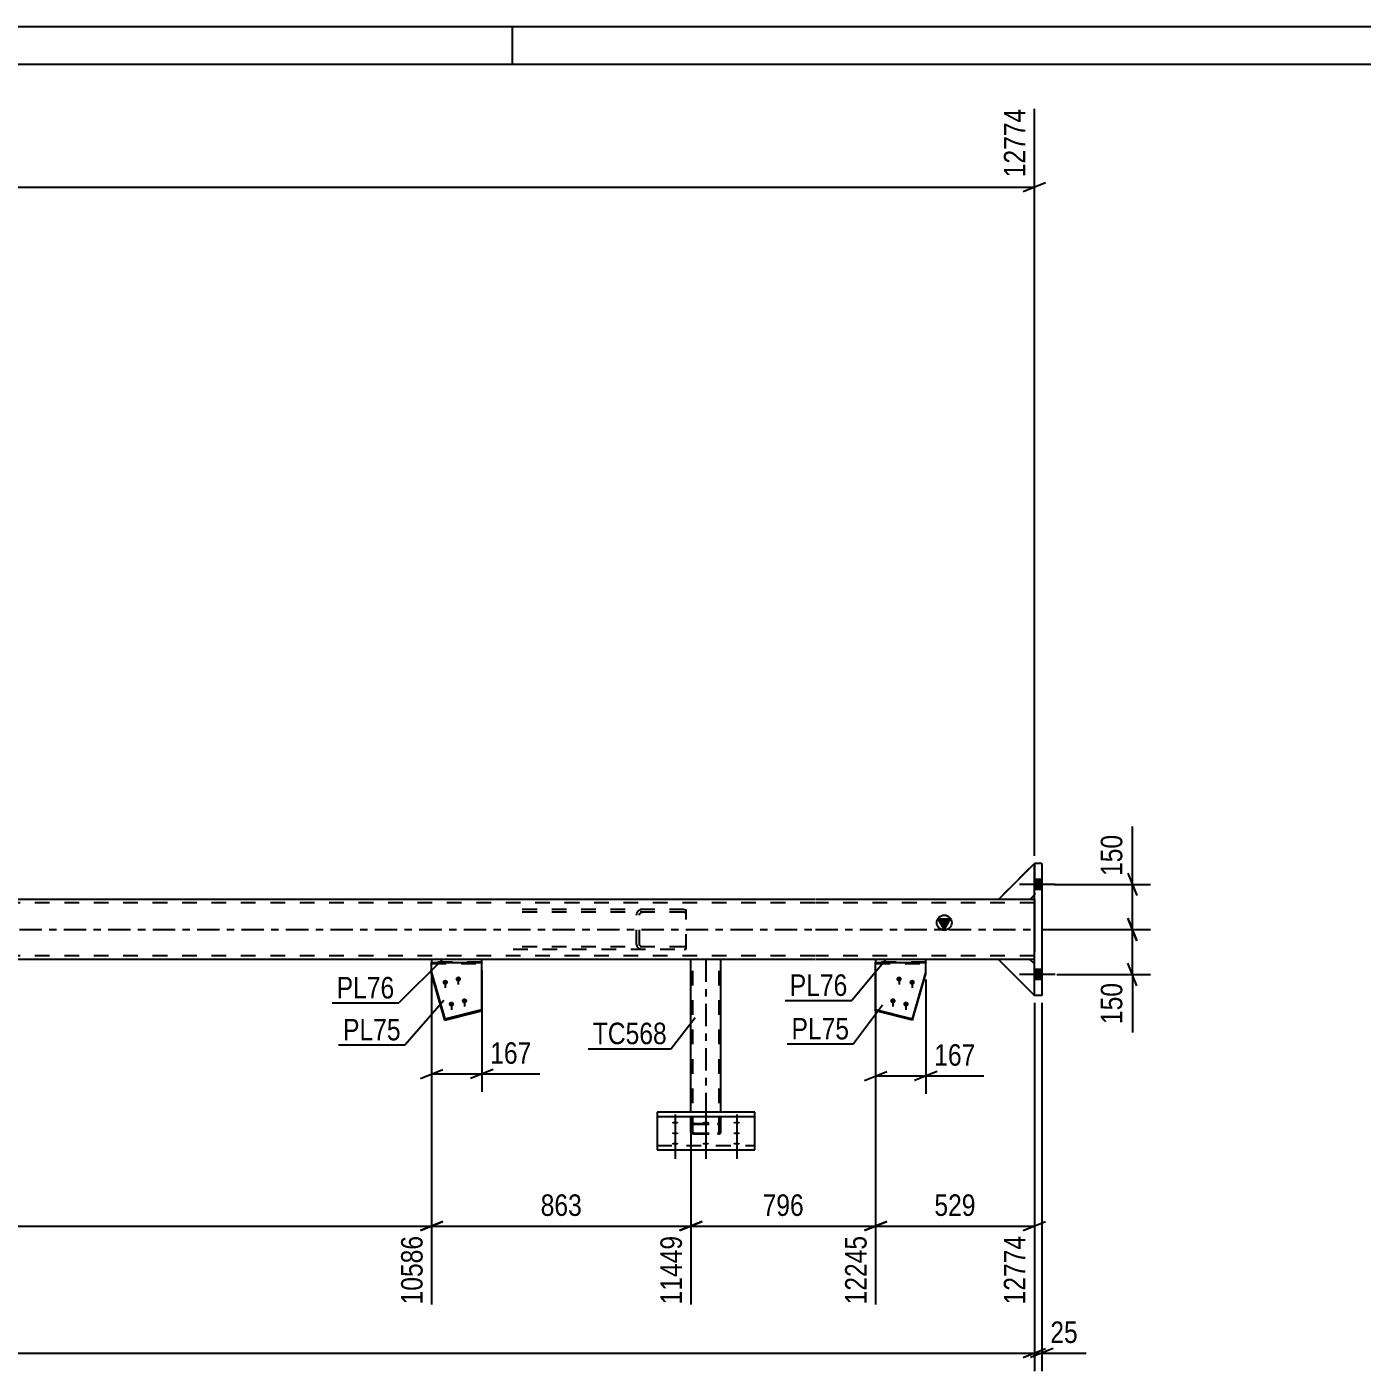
# Model space of a CAD drawing. Header units: millimetres. Extents: x -132 to 1057, y -569 to 272.
# Drawn here: x 362.8 to 540.6, y 92.6 to 271.7 of the extents above; entities that cross this region are included whole.
import ezdxf

# ---------------------------------------------------------------- set-up
doc = ezdxf.new("R2010")
doc.units = ezdxf.units.MM
doc.linetypes.add('DXK_LINE_DOT2', pattern=[3.9198, 1.9599, -1.9599])
doc.linetypes.add('DXK_LINE_DOT3', pattern=[5.9187, 2.979, -0.9799, 0.9799, -0.9799])
doc.styles.add('Arial Narrow', font='ARIALN.TTF', dxfattribs={"height": 0.2})

# ---------------------------------------------------------------- blocks, each defined once
blk = doc.blocks.new('Unknown-335479220-1133')
at = {"color": 5, "linetype": 'Continuous'}
for p, q in [((1057.45, 271.71), (-131.55, 271.71)), ((427.45, 266.71), (427.45, 271.71)), ((1052.45, 266.71), (-126.55, 266.71))]:
    blk.add_line(p, q, dxfattribs=at)
blk = doc.blocks.new('Part-335479220-5066 - 5061')
at = {"color": 2, "linetype": 'Continuous'}
for p, q in [((496.96, 142.66), (496.96, 160.26)), ((497.96, 160.26), (496.96, 160.26)), ((497.96, 160.26), (497.96, 142.66)), ((497.96, 142.66), (496.96, 142.66))]:
    blk.add_line(p, q, dxfattribs=at)
blk = doc.blocks.new('Bolt-335479220-5068 - 5061')
at = {"linetype": 'Continuous'}
for points in [[(496.96, 158.12), (496.96, 156.8), (497.96, 156.8), (497.96, 158.12)], [(496.96, 158.12), (496.96, 156.8), (497.96, 156.8), (497.96, 158.12)], [(496.96, 146.12), (496.96, 144.8), (497.96, 144.8), (497.96, 146.12)], [(496.96, 146.12), (496.96, 144.8), (497.96, 144.8), (497.96, 146.12)]]:
    blk.add_hatch(color=1, dxfattribs=at).paths.add_polyline_path(points)
at = {"color": 1, "linetype": 'Continuous'}
for p, q in [((497.96, 158.12), (496.96, 158.12)), ((497.96, 158.12), (496.96, 158.12)), ((499.72, 157.46), (494.96, 157.46)), ((499.72, 157.46), (494.96, 157.46)), ((497.96, 156.8), (496.96, 156.8)), ((497.96, 156.8), (496.96, 156.8)), ((499.72, 145.46), (494.96, 145.46)), ((499.72, 145.46), (494.96, 145.46)), ((497.96, 146.12), (496.96, 146.12)), ((497.96, 146.12), (496.96, 146.12)), ((497.96, 144.8), (496.96, 144.8)), ((497.96, 144.8), (496.96, 144.8))]:
    blk.add_line(p, q, dxfattribs=at)
blk = doc.blocks.new('Part-335479220-5309 - 5061')
at = {"color": 7, "linetype": 'DXK_LINE_DOT2'}
for p, q in [((492.16, 155.46), (496.96, 160.26)), ((496.96, 160.26), (496.96, 156.06)), ((496.96, 156.06), (496.36, 155.46)), ((496.36, 155.46), (492.16, 155.46))]:
    blk.add_line(p, q, dxfattribs=at)
blk = doc.blocks.new('Bolt-335479220-5078 - 5061')
at = {"linetype": 'Continuous'}
for points in [[(420.23, 144.51), (420.15, 144.52), (420.08, 144.54), (420.02, 144.57), (419.96, 144.62), (419.92, 144.68), (419.88, 144.74), (419.87, 144.81), (419.87, 144.88), (419.88, 144.95), (419.92, 145.02), (419.96, 145.07), (420.02, 145.12), (420.08, 145.16), (420.15, 145.18), (420.23, 145.19), (420.3, 145.18), (420.37, 145.16), (420.44, 145.12), (420.49, 145.07), (420.54, 145.02), (420.57, 144.95), (420.59, 144.88), (420.59, 144.81), (420.57, 144.74), (420.54, 144.68), (420.49, 144.62), (420.44, 144.57), (420.37, 144.54), (420.3, 144.52)], [(418.49, 144.08), (418.41, 144.08), (418.34, 144.1), (418.28, 144.14), (418.22, 144.19), (418.18, 144.24), (418.15, 144.31), (418.13, 144.38), (418.13, 144.45), (418.15, 144.52), (418.18, 144.58), (418.22, 144.64), (418.28, 144.69), (418.34, 144.72), (418.41, 144.74), (418.49, 144.75), (418.56, 144.74), (418.63, 144.72), (418.7, 144.69), (418.76, 144.64), (418.8, 144.58), (418.83, 144.52), (418.85, 144.45), (418.85, 144.38), (418.83, 144.31), (418.8, 144.24), (418.76, 144.19), (418.7, 144.14), (418.63, 144.1), (418.56, 144.08)], [(419.31, 141.17), (419.24, 141.18), (419.16, 141.2), (419.1, 141.23), (419.04, 141.28), (419, 141.34), (418.97, 141.4), (418.95, 141.47), (418.95, 141.54), (418.97, 141.61), (419, 141.68), (419.04, 141.73), (419.1, 141.78), (419.16, 141.82), (419.24, 141.84), (419.31, 141.85), (419.39, 141.84), (419.46, 141.82), (419.52, 141.78), (419.58, 141.73), (419.62, 141.68), (419.65, 141.61), (419.67, 141.54), (419.67, 141.47), (419.65, 141.4), (419.62, 141.34), (419.58, 141.28), (419.52, 141.23), (419.46, 141.2), (419.39, 141.18)], [(421.05, 141.6), (420.97, 141.61), (420.9, 141.63), (420.84, 141.67), (420.78, 141.72), (420.74, 141.77), (420.71, 141.84), (420.69, 141.91), (420.69, 141.98), (420.71, 142.05), (420.74, 142.11), (420.78, 142.17), (420.84, 142.22), (420.9, 142.25), (420.97, 142.27), (421.05, 142.28), (421.12, 142.27), (421.2, 142.25), (421.26, 142.22), (421.32, 142.17), (421.36, 142.11), (421.39, 142.05), (421.41, 141.98), (421.41, 141.91), (421.39, 141.84), (421.36, 141.77), (421.32, 141.72), (421.26, 141.67), (421.2, 141.63), (421.12, 141.61)]]:
    blk.add_hatch(color=1, dxfattribs=at).paths.add_polyline_path(points)
at = {"color": 1, "linetype": 'Continuous'}
for p, q in [((420.23, 145.12), (420.23, 144.1)), ((418.49, 144.69), (418.49, 143.66)), ((419.31, 141.78), (419.31, 140.76)), ((421.05, 142.22), (421.05, 141.19))]:
    blk.add_line(p, q, dxfattribs=at)
blk = doc.blocks.new('Part-335479220-5230 - 5061')
at = {"color": 7, "linetype": 'DXK_LINE_DOT2'}
for p, q in [((496.36, 147.46), (492.16, 147.46)), ((492.16, 147.46), (496.96, 142.66)), ((496.96, 146.86), (496.36, 147.46)), ((496.96, 142.66), (496.96, 146.86))]:
    blk.add_line(p, q, dxfattribs=at)
blk = doc.blocks.new('Part-335479220-5083 - 5061')
at = {"color": 2, "linetype": 'Continuous'}
for p, q in [((416.67, 147.46), (416.67, 147.06)), ((423.36, 147.46), (416.67, 147.46)), ((416.67, 147.06), (423.36, 147.06)), ((423.36, 147.06), (423.36, 147.46))]:
    blk.add_line(p, q, dxfattribs=at)
blk = doc.blocks.new('Part-335479220-5201 - 5061')
at = {"color": 7, "linetype": 'DXK_LINE_DOT2'}
for p, q in [((492.16, 155.46), (496.96, 160.26)), ((496.96, 160.26), (496.96, 156.06)), ((496.96, 156.06), (496.36, 155.46)), ((496.36, 155.46), (492.16, 155.46))]:
    blk.add_line(p, q, dxfattribs=at)
blk = doc.blocks.new('Bolt-335479220-5097 - 5061')
at = {"linetype": 'Continuous'}
for points in [[(478.94, 144.51), (478.86, 144.52), (478.79, 144.54), (478.72, 144.57), (478.67, 144.62), (478.62, 144.68), (478.59, 144.74), (478.58, 144.81), (478.58, 144.88), (478.59, 144.95), (478.62, 145.02), (478.67, 145.07), (478.72, 145.12), (478.79, 145.16), (478.86, 145.18), (478.94, 145.19), (479.01, 145.18), (479.08, 145.16), (479.15, 145.12), (479.2, 145.07), (479.25, 145.02), (479.28, 144.95), (479.29, 144.88), (479.29, 144.81), (479.28, 144.74), (479.25, 144.68), (479.2, 144.62), (479.15, 144.57), (479.08, 144.54), (479.01, 144.52)], [(480.68, 144.08), (480.6, 144.08), (480.53, 144.1), (480.46, 144.14), (480.41, 144.19), (480.36, 144.24), (480.33, 144.31), (480.32, 144.38), (480.32, 144.45), (480.33, 144.52), (480.36, 144.58), (480.41, 144.64), (480.46, 144.69), (480.53, 144.72), (480.6, 144.74), (480.68, 144.75), (480.75, 144.74), (480.82, 144.72), (480.89, 144.69), (480.94, 144.64), (480.99, 144.58), (481.02, 144.52), (481.03, 144.45), (481.03, 144.38), (481.02, 144.31), (480.99, 144.24), (480.94, 144.19), (480.89, 144.14), (480.82, 144.1), (480.75, 144.08)], [(478.11, 141.6), (478.04, 141.61), (477.97, 141.63), (477.9, 141.67), (477.85, 141.72), (477.8, 141.77), (477.77, 141.84), (477.75, 141.91), (477.75, 141.98), (477.77, 142.05), (477.8, 142.11), (477.85, 142.17), (477.9, 142.22), (477.97, 142.25), (478.04, 142.27), (478.11, 142.28), (478.19, 142.27), (478.26, 142.25), (478.32, 142.22), (478.38, 142.17), (478.42, 142.11), (478.46, 142.05), (478.47, 141.98), (478.47, 141.91), (478.46, 141.84), (478.42, 141.77), (478.38, 141.72), (478.32, 141.67), (478.26, 141.63), (478.19, 141.61)], [(479.85, 141.17), (479.78, 141.18), (479.71, 141.2), (479.64, 141.23), (479.58, 141.28), (479.54, 141.34), (479.51, 141.4), (479.49, 141.47), (479.49, 141.54), (479.51, 141.61), (479.54, 141.68), (479.58, 141.73), (479.64, 141.78), (479.71, 141.82), (479.78, 141.84), (479.85, 141.85), (479.93, 141.84), (480, 141.82), (480.06, 141.78), (480.12, 141.73), (480.16, 141.68), (480.19, 141.61), (480.21, 141.54), (480.21, 141.47), (480.19, 141.4), (480.16, 141.34), (480.12, 141.28), (480.06, 141.23), (480, 141.2), (479.93, 141.18)]]:
    blk.add_hatch(color=1, dxfattribs=at).paths.add_polyline_path(points)
at = {"color": 1, "linetype": 'Continuous'}
for p, q in [((478.94, 145.12), (478.94, 144.1)), ((480.68, 144.69), (480.68, 143.66)), ((478.11, 142.22), (478.11, 141.19)), ((479.85, 141.78), (479.85, 140.76))]:
    blk.add_line(p, q, dxfattribs=at)
blk = doc.blocks.new('Bolt-335479220-5098 - 5061')
at = {"linetype": 'Continuous'}
for points in [[(449.11, 125.86), (449.2, 125.86), (449.28, 125.85), (449.36, 125.83), (449.43, 125.81), (449.49, 125.79), (449.52, 125.76), (449.54, 125.73), (449.54, 125.69), (449.52, 125.66), (449.49, 125.63), (449.43, 125.61), (449.36, 125.59), (449.28, 125.57), (449.2, 125.56), (449.11, 125.56), (449.01, 125.56), (448.93, 125.57), (448.85, 125.59), (448.78, 125.61), (448.72, 125.63), (448.69, 125.66), (448.67, 125.69), (448.67, 125.73), (448.69, 125.76), (448.72, 125.79), (448.78, 125.81), (448.85, 125.83), (448.93, 125.85), (449.01, 125.86)], [(453.19, 125.86), (453.28, 125.86), (453.36, 125.85), (453.44, 125.83), (453.51, 125.81), (453.57, 125.79), (453.6, 125.76), (453.62, 125.73), (453.62, 125.69), (453.6, 125.66), (453.57, 125.63), (453.51, 125.61), (453.44, 125.59), (453.36, 125.57), (453.28, 125.56), (453.19, 125.56), (453.09, 125.56), (453.01, 125.57), (452.93, 125.59), (452.86, 125.61), (452.8, 125.63), (452.77, 125.66), (452.75, 125.69), (452.75, 125.73), (452.77, 125.76), (452.8, 125.79), (452.86, 125.81), (452.93, 125.83), (453.01, 125.85), (453.09, 125.86)], [(457.31, 125.86), (457.4, 125.86), (457.48, 125.85), (457.56, 125.83), (457.63, 125.81), (457.69, 125.79), (457.72, 125.76), (457.74, 125.73), (457.74, 125.69), (457.72, 125.66), (457.69, 125.63), (457.63, 125.61), (457.56, 125.59), (457.48, 125.57), (457.4, 125.56), (457.31, 125.56), (457.21, 125.56), (457.13, 125.57), (457.05, 125.59), (456.98, 125.61), (456.92, 125.63), (456.89, 125.66), (456.87, 125.69), (456.87, 125.73), (456.89, 125.76), (456.92, 125.79), (456.98, 125.81), (457.05, 125.83), (457.13, 125.85), (457.21, 125.86)], [(449.11, 124.45), (449.2, 124.45), (449.28, 124.44), (449.36, 124.42), (449.43, 124.4), (449.49, 124.38), (449.52, 124.35), (449.54, 124.32), (449.54, 124.29), (449.52, 124.25), (449.49, 124.23), (449.43, 124.2), (449.36, 124.18), (449.28, 124.16), (449.2, 124.15), (449.11, 124.15), (449.01, 124.15), (448.93, 124.16), (448.85, 124.18), (448.78, 124.2), (448.72, 124.23), (448.69, 124.25), (448.67, 124.29), (448.67, 124.32), (448.69, 124.35), (448.72, 124.38), (448.78, 124.4), (448.85, 124.42), (448.93, 124.44), (449.01, 124.45)], [(457.31, 124.45), (457.4, 124.45), (457.48, 124.44), (457.56, 124.42), (457.63, 124.4), (457.69, 124.38), (457.72, 124.35), (457.74, 124.32), (457.74, 124.29), (457.72, 124.25), (457.69, 124.23), (457.63, 124.2), (457.56, 124.18), (457.48, 124.16), (457.4, 124.15), (457.31, 124.15), (457.21, 124.15), (457.13, 124.16), (457.05, 124.18), (456.98, 124.2), (456.92, 124.23), (456.89, 124.25), (456.87, 124.29), (456.87, 124.32), (456.89, 124.35), (456.92, 124.38), (456.98, 124.4), (457.05, 124.42), (457.13, 124.44), (457.21, 124.45)], [(449.11, 123.06), (449.2, 123.05), (449.28, 123.04), (449.36, 123.03), (449.43, 123.01), (449.49, 122.98), (449.52, 122.95), (449.54, 122.92), (449.54, 122.89), (449.52, 122.86), (449.49, 122.83), (449.43, 122.8), (449.36, 122.78), (449.28, 122.77), (449.2, 122.76), (449.11, 122.75), (449.01, 122.76), (448.93, 122.77), (448.85, 122.78), (448.78, 122.8), (448.72, 122.83), (448.69, 122.86), (448.67, 122.89), (448.67, 122.92), (448.69, 122.95), (448.72, 122.98), (448.78, 123.01), (448.85, 123.03), (448.93, 123.04), (449.01, 123.05)], [(453.19, 123.06), (453.28, 123.05), (453.36, 123.04), (453.44, 123.03), (453.51, 123.01), (453.57, 122.98), (453.6, 122.95), (453.62, 122.92), (453.62, 122.89), (453.6, 122.86), (453.57, 122.83), (453.51, 122.8), (453.44, 122.78), (453.36, 122.77), (453.28, 122.76), (453.19, 122.75), (453.09, 122.76), (453.01, 122.77), (452.93, 122.78), (452.86, 122.8), (452.8, 122.83), (452.77, 122.86), (452.75, 122.89), (452.75, 122.92), (452.77, 122.95), (452.8, 122.98), (452.86, 123.01), (452.93, 123.03), (453.01, 123.04), (453.09, 123.05)], [(457.31, 123.06), (457.4, 123.05), (457.48, 123.04), (457.56, 123.03), (457.63, 123.01), (457.69, 122.98), (457.72, 122.95), (457.74, 122.92), (457.74, 122.89), (457.72, 122.86), (457.69, 122.83), (457.63, 122.8), (457.56, 122.78), (457.48, 122.77), (457.4, 122.76), (457.31, 122.75), (457.21, 122.76), (457.13, 122.77), (457.05, 122.78), (456.98, 122.8), (456.92, 122.83), (456.89, 122.86), (456.87, 122.89), (456.87, 122.92), (456.89, 122.95), (456.92, 122.98), (456.98, 123.01), (457.05, 123.03), (457.13, 123.04), (457.21, 123.05)]]:
    blk.add_hatch(color=1, dxfattribs=at).paths.add_polyline_path(points)
at = {"color": 1, "linetype": 'Continuous'}
for p, q in [((449.11, 126.8), (449.11, 123.68)), ((449.11, 125.39), (449.11, 122.27)), ((453.19, 126.8), (453.19, 123.68)), ((457.31, 126.8), (457.31, 123.68)), ((457.31, 125.39), (457.31, 122.27)), ((449.11, 124), (449.11, 120.88)), ((453.19, 124), (453.19, 120.88)), ((457.31, 124), (457.31, 120.88))]:
    blk.add_line(p, q, dxfattribs=at)
blk = doc.blocks.new('Part-335479220-5105 - 5061')
at = {"color": 7, "linetype": 'DXK_LINE_DOT2'}
for p, q in [((423.36, 147.08), (416.67, 147.08)), ((416.67, 147.08), (416.67, 147.06)), ((416.67, 147.06), (416.67, 147.08)), ((416.67, 146.91), (423.36, 146.91)), ((423.36, 147.08), (423.36, 147.06)), ((423.36, 147.06), (423.36, 147.08))]:
    blk.add_line(p, q, dxfattribs=at)
at = {"color": 2, "linetype": 'Continuous'}
for p, q in [((416.67, 145.55), (416.67, 147.06)), ((423.36, 140.61), (423.36, 147.06)), ((416.67, 145.71), (418.42, 139.53)), ((418.42, 139.37), (416.67, 145.55)), ((418.42, 139.53), (423.36, 140.77)), ((418.42, 139.37), (423.36, 140.61)), ((418.42, 139.53), (418.42, 139.37))]:
    blk.add_line(p, q, dxfattribs=at)
blk = doc.blocks.new('Part-335479220-5118 - 5061')
at = {"color": 2, "linetype": 'Continuous'}
for p, q in [((475.81, 147.46), (475.81, 147.06)), ((482.49, 147.46), (475.81, 147.46)), ((475.81, 147.06), (482.49, 147.06)), ((482.49, 147.06), (482.49, 147.46))]:
    blk.add_line(p, q, dxfattribs=at)
blk = doc.blocks.new('Part-335479220-5210 - 5061')
at = {"color": 7, "linetype": 'DXK_LINE_DOT2'}
for p, q in [((482.49, 147.08), (475.81, 147.08)), ((475.81, 147.08), (475.81, 147.06)), ((475.81, 147.06), (475.81, 147.08)), ((475.81, 146.91), (482.49, 146.91)), ((482.49, 147.08), (482.49, 147.06)), ((482.49, 147.06), (482.49, 147.08))]:
    blk.add_line(p, q, dxfattribs=at)
at = {"color": 2, "linetype": 'Continuous'}
for p, q in [((475.81, 140.61), (475.81, 147.06)), ((482.49, 145.55), (482.49, 147.06)), ((480.74, 139.53), (482.49, 145.71)), ((480.74, 139.37), (482.49, 145.55)), ((475.81, 140.77), (480.74, 139.53)), ((480.74, 139.37), (475.81, 140.61)), ((480.74, 139.53), (480.74, 139.37))]:
    blk.add_line(p, q, dxfattribs=at)
blk = doc.blocks.new('Part-335479220-5227 - 5061')
at = {"color": 2, "linetype": 'Continuous'}
for p, q in [((496.36, 147.46), (492.16, 147.46)), ((492.16, 147.46), (496.96, 142.66)), ((496.96, 146.86), (496.36, 147.46))]:
    blk.add_line(p, q, dxfattribs=at)
at = {"color": 7, "linetype": 'DXK_LINE_DOT2'}
blk.add_line((496.96, 142.66), (496.96, 146.86), dxfattribs=at)
blk = doc.blocks.new('Part-335479220-5245 - 5061')
at = {"color": 2, "linetype": 'Continuous'}
for p, q in [((459.71, 127.13), (446.71, 127.13)), ((446.71, 127.13), (446.71, 122.08)), ((446.71, 126.53), (459.71, 126.53)), ((459.71, 122.08), (459.71, 127.13)), ((446.71, 122.08), (459.71, 122.08))]:
    blk.add_line(p, q, dxfattribs=at)
at = {"color": 7, "linetype": 'DXK_LINE_DOT2'}
blk.add_line((446.71, 122.69), (459.71, 122.69), dxfattribs=at)
blk = doc.blocks.new('Part-335479220-5270 - 5061')
at = {"color": 7, "linetype": 'DXK_LINE_DOT2'}
for p, q in [((450.31, 154.1), (427.52, 154.1)), ((444.82, 154.1), (444.48, 154.05)), ((450.31, 154.1), (450.57, 154.06)), ((450.57, 148.85), (450.57, 154.06)), ((450.31, 153.78), (427.52, 153.78)), ((444.01, 153.7), (443.94, 153.46)), ((443.94, 149.46), (443.94, 153.46)), ((444.38, 153.46), (444.41, 153.58)), ((444.38, 149.46), (444.38, 153.46)), ((444.65, 153.75), (444.82, 153.78)), ((450.31, 153.78), (450.48, 153.75)), ((450.48, 153.75), (450.57, 153.71)), ((450.31, 149.14), (427.52, 149.14)), ((427.52, 148.82), (450.31, 148.82)), ((443.94, 149.46), (444.01, 149.21)), ((444.41, 149.33), (444.38, 149.46)), ((444.48, 148.86), (444.82, 148.82)), ((444.82, 149.14), (444.65, 149.16)), ((450.48, 149.16), (450.31, 149.14)), ((450.31, 148.82), (450.57, 148.85)), ((450.57, 149.2), (450.48, 149.16))]:
    blk.add_line(p, q, dxfattribs=at)
for centre, radius, start, end in [((444.68, 153.27), 0.802, 104.5547, 147.5896), ((444.75, 153.36), 0.401, 104.5547, 147.5896), ((444.68, 149.64), 0.802, 212.4104, 255.4453), ((444.75, 149.55), 0.401, 212.4104, 255.4453)]:
    blk.add_arc(centre, radius, start, end, dxfattribs=at)
blk = doc.blocks.new('Part-335479220-5284 - 5061')
at = {"color": 2, "linetype": 'Continuous'}
for p, q in [((454.73, 147.46), (451.21, 147.46)), ((451.21, 127.13), (451.21, 147.46)), ((455.21, 147.46), (454.73, 147.46)), ((455.21, 127.13), (455.21, 147.46))]:
    blk.add_line(p, q, dxfattribs=at)
at = {"color": 7, "linetype": 'DXK_LINE_DOT2'}
for p, q in [((451.45, 124.39), (451.45, 147.46)), ((454.97, 124.39), (454.97, 147.46)), ((451.21, 124.39), (451.21, 127.13)), ((451.24, 125.49), (451.21, 125.43)), ((451.35, 125.55), (451.24, 125.49)), ((451.5, 125.58), (451.35, 125.55)), ((451.45, 125.43), (451.46, 125.46)), ((451.46, 125.46), (451.52, 125.49)), ((451.69, 125.59), (451.5, 125.58)), ((451.52, 125.49), (451.59, 125.5)), ((451.59, 125.5), (451.69, 125.51)), ((451.69, 125.59), (454.73, 125.59)), ((451.69, 125.51), (454.73, 125.51)), ((454.91, 125.58), (454.73, 125.59)), ((454.73, 125.51), (454.82, 125.5)), ((454.82, 125.5), (454.9, 125.49)), ((454.9, 125.49), (454.95, 125.46)), ((455.06, 125.55), (454.91, 125.58)), ((454.95, 125.46), (454.97, 125.43)), ((455.17, 125.49), (455.06, 125.55)), ((455.21, 125.43), (455.17, 125.49)), ((455.21, 124.39), (455.21, 127.13)), ((451.21, 124.39), (451.24, 124.33)), ((451.24, 124.33), (451.35, 124.27)), ((451.35, 124.27), (451.5, 124.24)), ((451.46, 124.36), (451.45, 124.39)), ((451.52, 124.33), (451.46, 124.36)), ((451.5, 124.24), (451.69, 124.23)), ((451.59, 124.31), (451.52, 124.33)), ((451.69, 124.31), (451.59, 124.31)), ((451.69, 124.31), (454.73, 124.31)), ((451.69, 124.23), (454.73, 124.23)), ((454.82, 124.31), (454.73, 124.31)), ((454.73, 124.23), (454.91, 124.24)), ((454.9, 124.33), (454.82, 124.31)), ((454.95, 124.36), (454.9, 124.33)), ((454.91, 124.24), (455.06, 124.27)), ((454.97, 124.39), (454.95, 124.36)), ((455.06, 124.27), (455.17, 124.33)), ((455.17, 124.33), (455.21, 124.39))]:
    blk.add_line(p, q, dxfattribs=at)
at = {"color": 7, "linetype": 'DXK_LINE_DOT3'}
blk.add_line((453.21, 147.46), (453.21, 124.91), dxfattribs=at)
blk = doc.blocks.new('Part-335479220-5306 - 5061')
at = {"color": 2, "linetype": 'Continuous'}
for p, q in [((492.16, 155.46), (496.96, 160.26)), ((496.96, 156.06), (496.36, 155.46)), ((496.36, 155.46), (492.16, 155.46))]:
    blk.add_line(p, q, dxfattribs=at)
at = {"color": 7, "linetype": 'DXK_LINE_DOT2'}
blk.add_line((496.96, 156.06), (496.96, 160.26), dxfattribs=at)
blk = doc.blocks.new('Part-335479220-5312 - 5061')
at = {"color": 7, "linetype": 'DXK_LINE_DOT2'}
for p, q in [((496.36, 147.46), (492.16, 147.46)), ((492.16, 147.46), (496.96, 142.66)), ((496.96, 146.86), (496.36, 147.46)), ((496.96, 142.66), (496.96, 146.86))]:
    blk.add_line(p, q, dxfattribs=at)
blk = doc.blocks.new('Part-335479220-5317 - 5061')
at = {"linetype": 'Continuous'}
blk.add_hatch(color=2, dxfattribs=at).paths.add_polyline_path([(484.96, 151.46), (484.16, 152.86), (485.76, 152.86)])
at = {"color": 7, "linetype": 'DXK_LINE_DOT2'}
for p, q in [((467.71, 154.98), (12.56, 154.98)), ((496.96, 154.98), (467.81, 154.98)), ((496.36, 155.46), (492.16, 155.46)), ((496.96, 155.46), (496.96, 154.5)), ((496.96, 155.46), (496.96, 155.17)), ((467.71, 147.94), (12.56, 147.94)), ((423.36, 147.46), (416.67, 147.46)), ((455.21, 147.46), (451.21, 147.46)), ((496.96, 147.94), (467.81, 147.94)), ((482.49, 147.46), (475.81, 147.46)), ((496.36, 147.46), (492.16, 147.46)), ((496.96, 147.46), (496.96, 148.42))]:
    blk.add_line(p, q, dxfattribs=at)
at = {"color": 2, "linetype": 'Continuous'}
for p, q in [((467.71, 155.46), (215.21, 155.46)), ((492.16, 155.46), (467.81, 155.46)), ((496.96, 155.46), (496.36, 155.46)), ((496.96, 154.5), (496.96, 148.42)), ((484.96, 151.46), (484.16, 152.86)), ((484.16, 152.86), (485.76, 152.86)), ((485.76, 152.86), (484.96, 151.46)), ((416.67, 147.46), (249.74, 147.46)), ((451.21, 147.46), (423.36, 147.46)), ((467.71, 147.46), (455.21, 147.46)), ((475.81, 147.46), (467.81, 147.46)), ((492.16, 147.46), (482.49, 147.46)), ((496.96, 147.46), (496.36, 147.46))]:
    blk.add_line(p, q, dxfattribs=at)
at = {"color": 7, "linetype": 'DXK_LINE_DOT3'}
for p, q in [((12.56, 151.46), (467.71, 151.46)), ((467.81, 151.46), (496.96, 151.46))]:
    blk.add_line(p, q, dxfattribs=at)
at = {"color": 2, "linetype": 'Continuous'}
blk.add_circle((484.96, 152.36), 1, dxfattribs=at)
blk = doc.blocks.new('StraightDimension-335479220-11379 - 5061')
at = {"color": 7, "linetype": 'Continuous'}
for p, q in [((509.42, 152.96), (510.62, 149.96)), ((497.96, 151.46), (512.42, 151.46)), ((510.02, 145.46), (510.02, 151.46)), ((510.62, 143.96), (509.42, 146.96)), ((499.93, 145.46), (512.42, 145.46))]:
    blk.add_line(p, q, dxfattribs=at)
at = {"color": 0}
blk.add_wipeout([(509.27, 144.93), (505.07, 144.93), (505.07, 138.25), (509.27, 138.25)], dxfattribs=at)
at = {"color": 7, "linetype": 'Continuous'}
blk.add_line((510.02, 145.46), (510.02, 137.72), dxfattribs=at)
blk.add_line((510.02, 145.46), (510.02, 137.72), dxfattribs=at)
at = {"color": 3, "style": 'Arial Narrow'}
blk.add_text('150', height=2.863, rotation=90.0002, dxfattribs=at).set_placement((508.67, 138.85))
blk = doc.blocks.new('StraightDimension-335479220-5486 - 5061')
at = {"color": 7, "linetype": 'Continuous'}
for p, q in [((496.96, 161.26), (496.96, 260.81)), ((211.21, 235.98), (211.21, 258.98)), ((212.71, 250.97), (209.71, 249.77)), ((495.46, 249.77), (498.46, 250.97)), ((211.21, 250.37), (496.96, 250.37))]:
    blk.add_line(p, q, dxfattribs=at)
at = {"color": 0, "linetype": 'Continuous'}
blk.add_wipeout([(496.36, 261.41), (492.16, 261.41), (492.16, 251.07), (496.36, 251.07)], dxfattribs=at)
at = {"color": 0}
blk.add_wipeout([(358.34, 251.12), (358.34, 255.32), (349.83, 255.32), (349.83, 251.12)], dxfattribs=at)
at = {"color": 3, "linetype": 'Continuous', "style": 'Arial Narrow'}
blk.add_text('12774', height=2.863, rotation=90.0002, dxfattribs=at).set_placement((495.76, 251.67))
at = {"color": 3, "style": 'Arial Narrow'}
blk.add_text('7325', height=2.863, dxfattribs=at).set_placement((350.43, 251.72))
blk = doc.blocks.new('StraightDimension-335479220-5542 - 5061')
at = {"color": 7, "linetype": 'Continuous'}
for p, q in [((482.49, 144.77), (482.49, 129.55)), ((475.81, 139.77), (475.81, 129.55)), ((474.31, 131.35), (477.31, 132.55)), ((483.99, 132.55), (480.99, 131.35)), ((475.81, 131.95), (482.49, 131.95))]:
    blk.add_line(p, q, dxfattribs=at)
at = {"color": 0}
blk.add_wipeout([(489.7, 132.7), (489.7, 136.9), (483.02, 136.9), (483.02, 132.7)], dxfattribs=at)
at = {"color": 7, "linetype": 'Continuous'}
blk.add_line((482.49, 131.95), (490.23, 131.95), dxfattribs=at)
blk.add_line((482.49, 131.95), (490.23, 131.95), dxfattribs=at)
at = {"color": 3, "style": 'Arial Narrow'}
blk.add_text('167', height=2.863, dxfattribs=at).set_placement((483.62, 133.3))
blk = doc.blocks.new('StraightDimension-335479220-5586 - 5061')
at = {"color": 7, "linetype": 'Continuous'}
for p, q in [((423.36, 145.99), (423.36, 129.81)), ((416.67, 144.63), (416.67, 129.81)), ((415.17, 131.61), (418.17, 132.81)), ((424.86, 132.81), (421.86, 131.61)), ((416.67, 132.21), (423.36, 132.21))]:
    blk.add_line(p, q, dxfattribs=at)
at = {"color": 0}
blk.add_wipeout([(430.57, 132.96), (430.57, 137.16), (423.88, 137.16), (423.88, 132.96)], dxfattribs=at)
at = {"color": 7, "linetype": 'Continuous'}
blk.add_line((423.36, 132.21), (431.09, 132.21), dxfattribs=at)
blk.add_line((423.36, 132.21), (431.09, 132.21), dxfattribs=at)
at = {"color": 3, "style": 'Arial Narrow'}
blk.add_text('167', height=2.863, dxfattribs=at).set_placement((424.48, 133.56))
blk = doc.blocks.new('StraightDimension-335479220-11095 - 5061')
at = {"color": 7, "linetype": 'Continuous'}
for p, q in [((475.81, 146.06), (475.81, 101.5)), ((496.96, 141.66), (496.96, 101.5)), ((477.31, 112.54), (474.31, 111.34)), ((475.81, 111.94), (496.96, 111.94)), ((495.46, 111.34), (498.46, 112.54))]:
    blk.add_line(p, q, dxfattribs=at)
at = {"color": 0}
blk.add_wipeout([(489.72, 112.69), (489.72, 116.89), (483.04, 116.89), (483.04, 112.69)], dxfattribs=at)
at = {"color": 0, "linetype": 'Continuous'}
blk.add_wipeout([(496.36, 111.24), (492.16, 111.24), (492.16, 100.9), (496.36, 100.9)], dxfattribs=at)
at = {"color": 3, "style": 'Arial Narrow'}
blk.add_text('529', height=2.863, dxfattribs=at).set_placement((483.64, 113.29))
at = {"color": 3, "linetype": 'Continuous', "style": 'Arial Narrow'}
blk.add_text('12774', height=2.863, rotation=90.0002, dxfattribs=at).set_placement((495.76, 101.5))
blk = doc.blocks.new('StraightDimension-335479220-11096 - 5061')
at = {"color": 7, "linetype": 'Continuous'}
for p, q in [((475.81, 146.06), (475.81, 101.5)), ((451.21, 126.13), (451.21, 101.5)), ((452.71, 112.54), (449.71, 111.34)), ((451.21, 111.94), (475.81, 111.94)), ((474.31, 111.34), (477.31, 112.54))]:
    blk.add_line(p, q, dxfattribs=at)
at = {"color": 0}
blk.add_wipeout([(466.85, 112.69), (466.85, 116.89), (460.16, 116.89), (460.16, 112.69)], dxfattribs=at)
at = {"color": 0, "linetype": 'Continuous'}
blk.add_wipeout([(475.21, 111.24), (471.01, 111.24), (471.01, 100.9), (475.21, 100.9)], dxfattribs=at)
at = {"color": 3, "style": 'Arial Narrow'}
blk.add_text('796', height=2.863, dxfattribs=at).set_placement((460.76, 113.29))
at = {"color": 3, "linetype": 'Continuous', "style": 'Arial Narrow'}
blk.add_text('12245', height=2.863, rotation=90.0002, dxfattribs=at).set_placement((474.61, 101.5))
blk = doc.blocks.new('StraightDimension-335479220-11097 - 5061')
at = {"color": 7, "linetype": 'Continuous'}
for p, q in [((416.67, 146.06), (416.67, 101.5)), ((451.21, 126.13), (451.21, 101.5)), ((418.17, 112.54), (415.17, 111.34)), ((416.67, 111.94), (451.21, 111.94)), ((449.71, 111.34), (452.71, 112.54))]:
    blk.add_line(p, q, dxfattribs=at)
at = {"color": 0}
blk.add_wipeout([(437.28, 112.69), (437.28, 116.89), (430.6, 116.89), (430.6, 112.69)], dxfattribs=at)
at = {"color": 0, "linetype": 'Continuous'}
blk.add_wipeout([(450.61, 111.24), (446.41, 111.24), (446.41, 100.9), (450.61, 100.9)], dxfattribs=at)
at = {"color": 3, "style": 'Arial Narrow'}
blk.add_text('863', height=2.863, dxfattribs=at).set_placement((431.2, 113.29))
at = {"color": 3, "linetype": 'Continuous', "style": 'Arial Narrow'}
blk.add_text('11449', height=2.863, rotation=90.0002, dxfattribs=at).set_placement((450.01, 101.5))
blk = doc.blocks.new('StraightDimension-335479220-11098 - 5061')
at = {"color": 7, "linetype": 'Continuous'}
for p, q in [((243.05, 146.06), (243.05, 103.33)), ((416.67, 146.06), (416.67, 101.5)), ((244.55, 112.54), (241.55, 111.34)), ((243.05, 111.94), (416.67, 111.94)), ((415.17, 111.34), (418.17, 112.54))]:
    blk.add_line(p, q, dxfattribs=at)
at = {"color": 0}
blk.add_wipeout([(334.12, 112.69), (334.12, 116.89), (325.61, 116.89), (325.61, 112.69)], dxfattribs=at)
at = {"color": 0, "linetype": 'Continuous'}
blk.add_wipeout([(416.07, 111.24), (411.87, 111.24), (411.87, 100.9), (416.07, 100.9)], dxfattribs=at)
at = {"color": 3, "style": 'Arial Narrow'}
blk.add_text('4340', height=2.863, dxfattribs=at).set_placement((326.21, 113.29))
at = {"color": 3, "linetype": 'Continuous', "style": 'Arial Narrow'}
blk.add_text('10586', height=2.863, rotation=90.0002, dxfattribs=at).set_placement((415.47, 101.5))
blk = doc.blocks.new('StraightDimension-335479220-11181 - 5061')
at = {"color": 7, "linetype": 'Continuous'}
for p, q in [((496.96, 141.66), (496.96, 92.61)), ((497.96, 141.66), (497.96, 92.61)), ((495.46, 94.41), (498.46, 95.61)), ((499.46, 95.61), (496.46, 94.41)), ((496.96, 95.01), (497.96, 95.01))]:
    blk.add_line(p, q, dxfattribs=at)
at = {"color": 0}
blk.add_wipeout([(503.34, 95.76), (503.34, 99.96), (498.48, 99.96), (498.48, 95.76)], dxfattribs=at)
at = {"color": 7, "linetype": 'Continuous'}
blk.add_line((497.96, 95.01), (503.86, 95.01), dxfattribs=at)
blk.add_line((497.96, 95.01), (503.86, 95.01), dxfattribs=at)
at = {"color": 3, "style": 'Arial Narrow'}
blk.add_text('25', height=2.863, dxfattribs=at).set_placement((499.08, 96.36))
blk = doc.blocks.new('StraightDimension-335479220-11182 - 5061')
at = {"color": 7, "linetype": 'Continuous'}
for p, q in [((496.96, 141.66), (496.96, 92.61)), ((-0.34, 95.01), (496.96, 95.01)), ((495.46, 94.41), (498.46, 95.61))]:
    blk.add_line(p, q, dxfattribs=at)
blk = doc.blocks.new('StraightDimension-335479220-11378 - 5061')
at = {"color": 7, "linetype": 'Continuous'}
for p, q in [((509.42, 158.96), (510.62, 155.96)), ((499.61, 157.46), (512.42, 157.46)), ((510.02, 151.46), (510.02, 157.46)), ((510.62, 149.96), (509.42, 152.96)), ((497.96, 151.46), (512.42, 151.46))]:
    blk.add_line(p, q, dxfattribs=at)
at = {"color": 0}
blk.add_wipeout([(509.27, 164.66), (505.07, 164.66), (505.07, 157.98), (509.27, 157.98)], dxfattribs=at)
at = {"color": 7, "linetype": 'Continuous'}
blk.add_line((510.02, 157.46), (510.02, 165.19), dxfattribs=at)
blk.add_line((510.02, 157.46), (510.02, 165.19), dxfattribs=at)
at = {"color": 3, "style": 'Arial Narrow'}
blk.add_text('150', height=2.863, rotation=90.0002, dxfattribs=at).set_placement((508.67, 158.58))
blk = doc.blocks.new('Mark-335479220-5079 - 5061')
at = {"color": 0}
blk.add_wipeout([(411.71, 142.26), (411.71, 145.26), (404.03, 145.26), (404.03, 142.26)], dxfattribs=at)
blk.add_wipeout([(411.71, 142.26), (411.71, 145.26), (404.03, 145.26), (404.03, 142.26)], dxfattribs=at)
at = {"color": 30, "linetype": 'Continuous'}
for p in [(418.02, 147.36), (403.43, 141.66)]:
    blk.add_line(p, (412.31, 141.66), dxfattribs=at)
at = {"color": 3, "style": 'Arial Narrow'}
blk.add_text('PL76', height=2.863, dxfattribs=at).set_placement((404.03, 142.26))
blk = doc.blocks.new('Mark-335479220-5114 - 5061')
at = {"color": 0}
blk.add_wipeout([(472.06, 142.6), (472.06, 145.6), (464.38, 145.6), (464.38, 142.6)], dxfattribs=at)
blk.add_wipeout([(472.06, 142.6), (472.06, 145.6), (464.38, 145.6), (464.38, 142.6)], dxfattribs=at)
at = {"color": 30, "linetype": 'Continuous'}
for p in [(477.15, 147.36), (463.78, 142)]:
    blk.add_line(p, (472.66, 142), dxfattribs=at)
at = {"color": 3, "style": 'Arial Narrow'}
blk.add_text('PL76', height=2.863, dxfattribs=at).set_placement((464.38, 142.6))
blk = doc.blocks.new('Mark-335479220-16060 - 5061')
at = {"color": 0}
blk.add_wipeout([(412.56, 136.68), (412.56, 139.68), (404.88, 139.68), (404.88, 136.68)], dxfattribs=at)
blk.add_wipeout([(412.56, 136.68), (412.56, 139.68), (404.88, 139.68), (404.88, 136.68)], dxfattribs=at)
at = {"color": 30, "linetype": 'Continuous'}
for p in [(418.3, 141.97), (404.28, 136.08)]:
    blk.add_line(p, (413.16, 136.08), dxfattribs=at)
at = {"color": 3, "style": 'Arial Narrow'}
blk.add_text('PL75', height=2.863, dxfattribs=at).set_placement((404.88, 136.68))
blk = doc.blocks.new('Mark-335479220-5280 - 5061')
at = {"color": 0}
blk.add_wipeout([(448, 136.17), (448, 139.17), (438.14, 139.17), (438.14, 136.17)], dxfattribs=at)
blk.add_wipeout([(448, 136.17), (448, 139.17), (438.14, 139.17), (438.14, 136.17)], dxfattribs=at)
at = {"color": 30, "linetype": 'Continuous'}
for p in [(451.79, 139.66), (437.54, 135.57)]:
    blk.add_line(p, (448.6, 135.57), dxfattribs=at)
at = {"color": 3, "style": 'Arial Narrow'}
blk.add_text('TC568', height=2.863, dxfattribs=at).set_placement((438.14, 136.17))
blk = doc.blocks.new('Mark-335479220-16068 - 5061')
at = {"color": 0}
blk.add_wipeout([(472.28, 136.8), (472.28, 139.8), (464.61, 139.8), (464.61, 136.8)], dxfattribs=at)
blk.add_wipeout([(472.28, 136.8), (472.28, 139.8), (464.61, 139.8), (464.61, 136.8)], dxfattribs=at)
at = {"color": 30, "linetype": 'Continuous'}
for p in [(476.71, 141.36), (464.01, 136.2)]:
    blk.add_line(p, (472.88, 136.2), dxfattribs=at)
at = {"color": 3, "style": 'Arial Narrow'}
blk.add_text('PL75', height=2.863, dxfattribs=at).set_placement((464.61, 136.8))

msp = doc.modelspace()

# ---------------------------------------------------------------- block references
for name in ['Unknown-335479220-1133', 'Part-335479220-5309 - 5061', 'Part-335479220-5201 - 5061', 'Part-335479220-5306 - 5061', 'Part-335479220-5066 - 5061', 'Bolt-335479220-5068 - 5061', 'Part-335479220-5317 - 5061', 'Part-335479220-5270 - 5061', 'Part-335479220-5083 - 5061', 'Part-335479220-5105 - 5061', 'Part-335479220-5284 - 5061', 'Part-335479220-5118 - 5061', 'Part-335479220-5210 - 5061', 'Part-335479220-5230 - 5061', 'Part-335479220-5227 - 5061', 'Part-335479220-5312 - 5061', 'Bolt-335479220-5078 - 5061', 'Bolt-335479220-5097 - 5061', 'Part-335479220-5245 - 5061', 'Bolt-335479220-5098 - 5061']:
    msp.add_blockref(name, (0, 0))

# ---------------------------------------------------------------- next in the draw order: block references
for name in ['StraightDimension-335479220-5486 - 5061', 'StraightDimension-335479220-11379 - 5061', 'StraightDimension-335479220-5586 - 5061', 'StraightDimension-335479220-5542 - 5061']:
    msp.add_blockref(name, (0, 0))

# ---------------------------------------------------------------- next in the draw order: block references
msp.add_blockref('StraightDimension-335479220-11095 - 5061', (0, 0))

# ---------------------------------------------------------------- next in the draw order: block references
for name in ['StraightDimension-335479220-11096 - 5061', 'StraightDimension-335479220-11181 - 5061']:
    msp.add_blockref(name, (0, 0))

# ---------------------------------------------------------------- next in the draw order: block references
msp.add_blockref('StraightDimension-335479220-11097 - 5061', (0, 0))

# ---------------------------------------------------------------- next in the draw order: block references
msp.add_blockref('StraightDimension-335479220-11098 - 5061', (0, 0))

# ---------------------------------------------------------------- next in the draw order: block references
msp.add_blockref('StraightDimension-335479220-11182 - 5061', (0, 0))

# ---------------------------------------------------------------- next in the draw order: block references
for name in ['StraightDimension-335479220-11378 - 5061', 'Mark-335479220-5079 - 5061', 'Mark-335479220-5114 - 5061', 'Mark-335479220-5280 - 5061']:
    msp.add_blockref(name, (0, 0))

# ---------------------------------------------------------------- next in the draw order: block references
for name in ['Mark-335479220-16060 - 5061', 'Mark-335479220-16068 - 5061']:
    msp.add_blockref(name, (0, 0))

doc.saveas('drawing.dxf')
